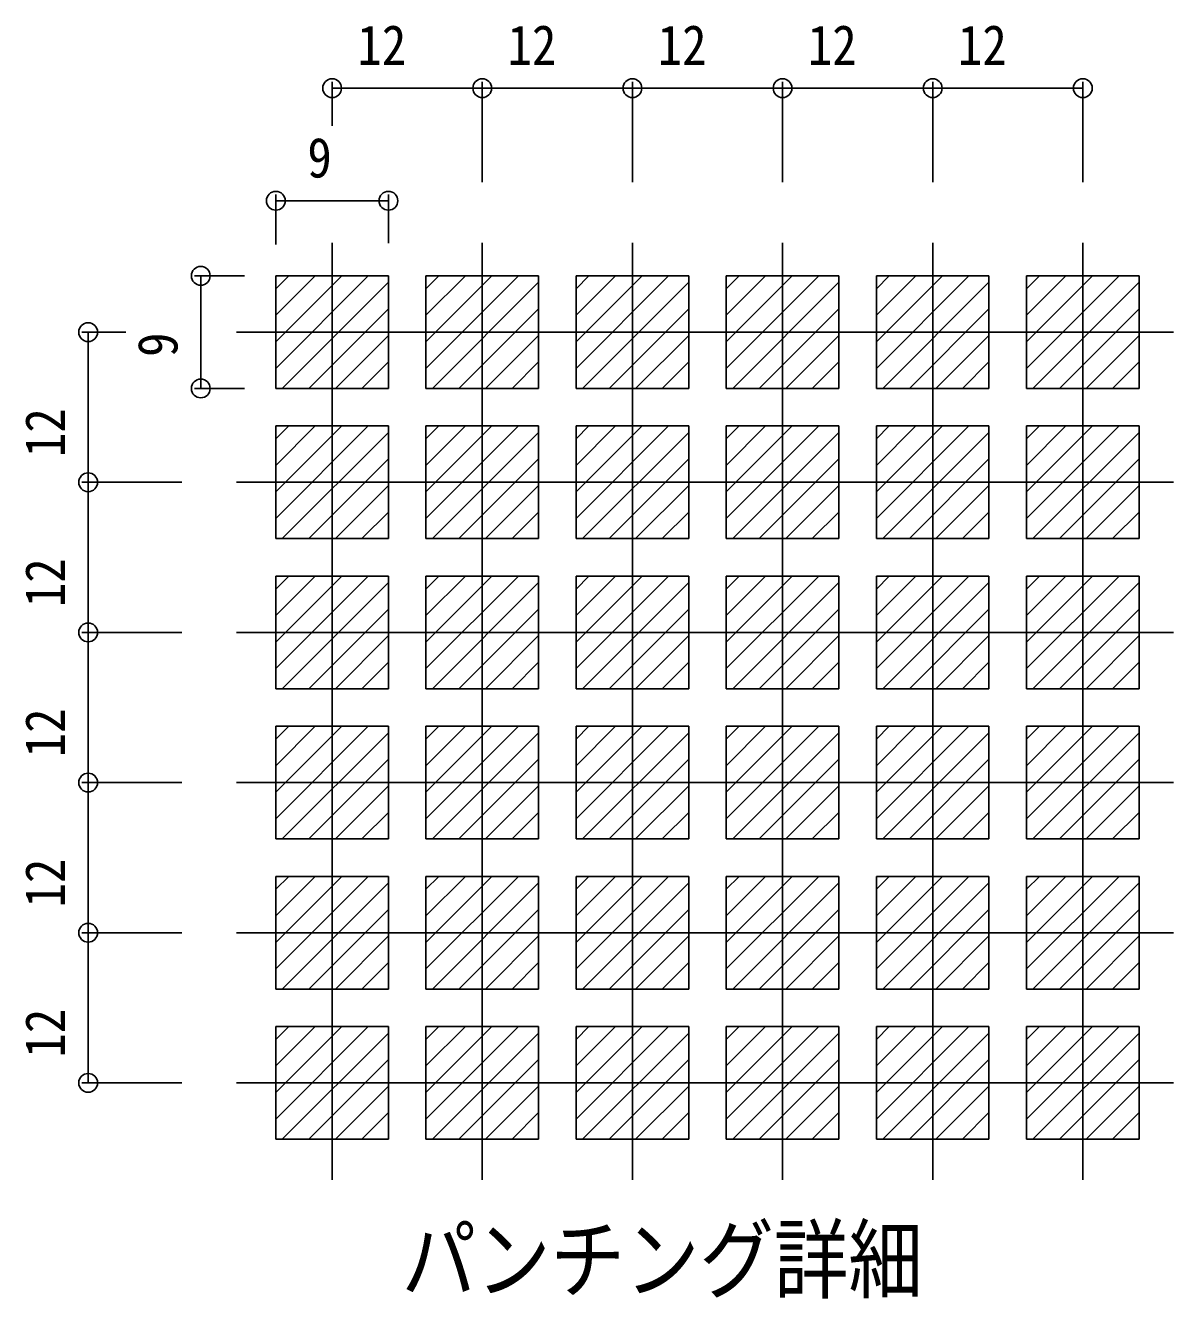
# Model space of a CAD drawing. Units: millimetres, scale not verified. Extents: x -397 to 397, y -282 to 282.
# Drawn here: x 66.2 to 157.9, y 58.7 to 160.5 of the extents above; entities that cross this region are included whole.
import ezdxf
from ezdxf.enums import TextEntityAlignment as Align

# ---------------------------------------------------------------- set-up
doc = ezdxf.new("R2010")
doc.units = ezdxf.units.MM
doc.header["$LTSCALE"] = 2
for name, color, linetype in [('0-1_USER1', 3, 'Continuous'), ('0-4_YKK_13', 4, 'Continuous'), ('0-6_YKK_D', 6, 'Continuous')]:
    doc.layers.add(name, color=color, linetype=linetype)
doc.styles.add('ＭＳ ゴシック', font='')
doc.styles.get('ＭＳ ゴシック').set_extended_font_data('MS Gothic')

msp = doc.modelspace()

# ---------------------------------------------------------------- linework, layer by layer
at = {"layer": '0-4_YKK_13'}
for p, q in [((90.678, 68.202), (90.678, 143.102)), ((102.678, 68.202), (102.678, 143.102)), ((114.678, 68.202), (114.678, 143.102)), ((126.678, 68.202), (126.678, 143.102)), ((138.678, 68.202), (138.678, 143.102)), ((150.678, 68.202), (150.678, 143.102)), ((86.178, 140.456), (86.178, 131.456)), ((95.178, 140.456), (86.178, 140.456)), ((86.178, 133.063), (93.571, 140.456)), ((86.178, 135.184), (91.45, 140.456)), ((86.178, 137.305), (89.328, 140.456)), ((86.178, 139.427), (87.207, 140.456)), ((95.178, 131.456), (95.178, 140.456)), ((98.178, 140.456), (98.178, 131.456)), ((107.178, 140.456), (98.178, 140.456)), ((98.178, 135.184), (103.45, 140.456)), ((98.178, 133.063), (105.571, 140.456)), ((98.178, 137.305), (101.328, 140.456)), ((98.178, 139.427), (99.207, 140.456)), ((107.178, 131.456), (107.178, 140.456)), ((110.178, 140.456), (110.178, 131.456)), ((119.178, 140.456), (110.178, 140.456)), ((110.178, 133.063), (117.571, 140.456)), ((110.178, 135.184), (115.45, 140.456)), ((110.178, 139.427), (111.207, 140.456)), ((110.178, 137.305), (113.328, 140.456)), ((119.178, 131.456), (119.178, 140.456)), ((122.178, 140.456), (122.178, 131.456)), ((122.178, 133.063), (129.571, 140.456)), ((131.178, 140.456), (122.178, 140.456)), ((122.178, 137.305), (125.328, 140.456)), ((122.178, 139.427), (123.207, 140.456)), ((122.178, 135.184), (127.45, 140.456)), ((131.178, 131.456), (131.178, 140.456)), ((134.178, 140.456), (134.178, 131.456)), ((134.178, 137.305), (137.328, 140.456)), ((143.178, 140.456), (134.178, 140.456)), ((134.178, 133.063), (141.571, 140.456)), ((134.178, 135.184), (139.45, 140.456)), ((134.178, 139.427), (135.207, 140.456)), ((143.178, 131.456), (143.178, 140.456)), ((146.178, 140.456), (146.178, 131.456)), ((155.178, 140.456), (146.178, 140.456)), ((146.178, 133.063), (153.571, 140.456)), ((146.178, 137.305), (149.328, 140.456)), ((146.178, 139.427), (147.207, 140.456)), ((146.178, 135.184), (151.45, 140.456)), ((155.178, 131.456), (155.178, 140.456)), ((86.692, 131.456), (95.178, 139.941)), ((98.692, 131.456), (107.178, 139.941)), ((110.692, 131.456), (119.178, 139.941)), ((122.692, 131.456), (131.178, 139.941)), ((134.692, 131.456), (143.178, 139.941)), ((146.692, 131.456), (155.178, 139.941)), ((88.814, 131.456), (95.178, 137.82)), ((100.814, 131.456), (107.178, 137.82)), ((112.814, 131.456), (119.178, 137.82)), ((124.814, 131.456), (131.178, 137.82)), ((136.814, 131.456), (143.178, 137.82)), ((148.814, 131.456), (155.178, 137.82)), ((83.028, 135.956), (157.928, 135.956)), ((90.935, 131.456), (95.178, 135.699)), ((102.935, 131.456), (107.178, 135.699)), ((114.935, 131.456), (119.178, 135.699)), ((126.935, 131.456), (131.178, 135.699)), ((138.935, 131.456), (143.178, 135.699)), ((150.935, 131.456), (155.178, 135.699)), ((93.056, 131.456), (95.178, 133.577)), ((105.056, 131.456), (107.178, 133.577)), ((117.056, 131.456), (119.178, 133.577)), ((129.056, 131.456), (131.178, 133.577)), ((141.056, 131.456), (143.178, 133.577)), ((153.056, 131.456), (155.178, 133.577)), ((86.178, 131.456), (95.178, 131.456)), ((98.178, 131.456), (107.178, 131.456)), ((110.178, 131.456), (119.178, 131.456)), ((122.178, 131.456), (131.178, 131.456)), ((134.178, 131.456), (143.178, 131.456)), ((146.178, 131.456), (155.178, 131.456)), ((95.178, 128.456), (86.178, 128.456)), ((86.178, 121.063), (93.571, 128.456)), ((86.178, 123.184), (91.45, 128.456)), ((86.178, 128.456), (86.178, 119.456)), ((86.178, 127.427), (87.207, 128.456)), ((86.178, 125.305), (89.328, 128.456)), ((95.178, 119.456), (95.178, 128.456)), ((107.178, 128.456), (98.178, 128.456)), ((98.178, 128.456), (98.178, 119.456)), ((98.178, 121.063), (105.571, 128.456)), ((98.178, 123.184), (103.45, 128.456)), ((98.178, 125.305), (101.328, 128.456)), ((98.178, 127.427), (99.207, 128.456)), ((107.178, 119.456), (107.178, 128.456)), ((110.178, 128.456), (110.178, 119.456)), ((110.178, 121.063), (117.571, 128.456)), ((119.178, 128.456), (110.178, 128.456)), ((110.178, 123.184), (115.45, 128.456)), ((110.178, 127.427), (111.207, 128.456)), ((110.178, 125.305), (113.328, 128.456)), ((119.178, 119.456), (119.178, 128.456)), ((122.178, 121.063), (129.571, 128.456)), ((122.178, 128.456), (122.178, 119.456)), ((131.178, 128.456), (122.178, 128.456)), ((122.178, 127.427), (123.207, 128.456)), ((122.178, 123.184), (127.45, 128.456)), ((122.178, 125.305), (125.328, 128.456)), ((131.178, 119.456), (131.178, 128.456)), ((143.178, 128.456), (134.178, 128.456)), ((134.178, 121.063), (141.571, 128.456)), ((134.178, 125.305), (137.328, 128.456)), ((134.178, 123.184), (139.45, 128.456)), ((134.178, 128.456), (134.178, 119.456)), ((134.178, 127.427), (135.207, 128.456)), ((143.178, 119.456), (143.178, 128.456)), ((155.178, 128.456), (146.178, 128.456)), ((146.178, 121.063), (153.571, 128.456)), ((146.178, 128.456), (146.178, 119.456)), ((146.178, 127.427), (147.207, 128.456)), ((146.178, 123.184), (151.45, 128.456)), ((146.178, 125.305), (149.328, 128.456)), ((155.178, 119.456), (155.178, 128.456)), ((86.692, 119.456), (95.178, 127.941)), ((98.692, 119.456), (107.178, 127.941)), ((110.692, 119.456), (119.178, 127.941)), ((122.692, 119.456), (131.178, 127.941)), ((134.692, 119.456), (143.178, 127.941)), ((146.692, 119.456), (155.178, 127.941)), ((88.814, 119.456), (95.178, 125.82)), ((100.814, 119.456), (107.178, 125.82)), ((112.814, 119.456), (119.178, 125.82)), ((124.814, 119.456), (131.178, 125.82)), ((136.814, 119.456), (143.178, 125.82)), ((148.814, 119.456), (155.178, 125.82)), ((83.028, 123.956), (157.928, 123.956)), ((90.935, 119.456), (95.178, 123.699)), ((102.935, 119.456), (107.178, 123.699)), ((114.935, 119.456), (119.178, 123.699)), ((126.935, 119.456), (131.178, 123.699)), ((138.935, 119.456), (143.178, 123.699)), ((150.935, 119.456), (155.178, 123.699)), ((93.056, 119.456), (95.178, 121.577)), ((105.056, 119.456), (107.178, 121.577)), ((117.056, 119.456), (119.178, 121.577)), ((129.056, 119.456), (131.178, 121.577)), ((141.056, 119.456), (143.178, 121.577)), ((153.056, 119.456), (155.178, 121.577)), ((86.178, 119.456), (95.178, 119.456)), ((98.178, 119.456), (107.178, 119.456)), ((110.178, 119.456), (119.178, 119.456)), ((122.178, 119.456), (131.178, 119.456)), ((134.178, 119.456), (143.178, 119.456)), ((146.178, 119.456), (155.178, 119.456)), ((95.178, 116.456), (86.178, 116.456)), ((86.178, 109.063), (93.571, 116.456)), ((86.178, 111.184), (91.45, 116.456)), ((86.178, 116.456), (86.178, 107.456)), ((86.178, 115.427), (87.207, 116.456)), ((86.178, 113.305), (89.328, 116.456)), ((95.178, 107.456), (95.178, 116.456)), ((98.178, 109.063), (105.571, 116.456)), ((98.178, 116.456), (98.178, 107.456)), ((107.178, 116.456), (98.178, 116.456)), ((98.178, 115.427), (99.207, 116.456)), ((98.178, 111.184), (103.45, 116.456)), ((98.178, 113.305), (101.328, 116.456)), ((107.178, 107.456), (107.178, 116.456)), ((110.178, 109.063), (117.571, 116.456)), ((110.178, 116.456), (110.178, 107.456)), ((119.178, 116.456), (110.178, 116.456)), ((110.178, 111.184), (115.45, 116.456)), ((110.178, 115.427), (111.207, 116.456)), ((110.178, 113.305), (113.328, 116.456)), ((119.178, 107.456), (119.178, 116.456)), ((122.178, 109.063), (129.571, 116.456)), ((122.178, 116.456), (122.178, 107.456)), ((131.178, 116.456), (122.178, 116.456)), ((122.178, 115.427), (123.207, 116.456)), ((122.178, 111.184), (127.45, 116.456)), ((122.178, 113.305), (125.328, 116.456)), ((131.178, 107.456), (131.178, 116.456)), ((134.178, 109.063), (141.571, 116.456)), ((134.178, 116.456), (134.178, 107.456)), ((143.178, 116.456), (134.178, 116.456)), ((134.178, 113.305), (137.328, 116.456)), ((134.178, 111.184), (139.45, 116.456)), ((134.178, 115.427), (135.207, 116.456)), ((143.178, 107.456), (143.178, 116.456)), ((155.178, 116.456), (146.178, 116.456)), ((146.178, 109.063), (153.571, 116.456)), ((146.178, 116.456), (146.178, 107.456)), ((146.178, 115.427), (147.207, 116.456)), ((146.178, 111.184), (151.45, 116.456)), ((146.178, 113.305), (149.328, 116.456)), ((155.178, 107.456), (155.178, 116.456)), ((86.692, 107.456), (95.178, 115.941)), ((98.692, 107.456), (107.178, 115.941)), ((110.692, 107.456), (119.178, 115.941)), ((122.692, 107.456), (131.178, 115.941)), ((134.692, 107.456), (143.178, 115.941)), ((146.692, 107.456), (155.178, 115.941)), ((88.814, 107.456), (95.178, 113.82)), ((100.814, 107.456), (107.178, 113.82)), ((112.814, 107.456), (119.178, 113.82)), ((124.814, 107.456), (131.178, 113.82)), ((136.814, 107.456), (143.178, 113.82)), ((148.814, 107.456), (155.178, 113.82)), ((83.028, 111.956), (157.928, 111.956)), ((90.935, 107.456), (95.178, 111.699)), ((102.935, 107.456), (107.178, 111.699)), ((114.935, 107.456), (119.178, 111.699)), ((126.935, 107.456), (131.178, 111.699)), ((138.935, 107.456), (143.178, 111.699)), ((150.935, 107.456), (155.178, 111.699)), ((93.056, 107.456), (95.178, 109.577)), ((105.056, 107.456), (107.178, 109.577)), ((117.056, 107.456), (119.178, 109.577)), ((129.056, 107.456), (131.178, 109.577)), ((141.056, 107.456), (143.178, 109.577)), ((153.056, 107.456), (155.178, 109.577)), ((86.178, 107.456), (95.178, 107.456)), ((98.178, 107.456), (107.178, 107.456)), ((110.178, 107.456), (119.178, 107.456)), ((122.178, 107.456), (131.178, 107.456)), ((134.178, 107.456), (143.178, 107.456)), ((146.178, 107.456), (155.178, 107.456)), ((95.178, 104.456), (86.178, 104.456)), ((86.178, 97.063), (93.571, 104.456)), ((86.178, 99.184), (91.45, 104.456)), ((86.178, 104.456), (86.178, 95.456)), ((86.178, 103.427), (87.207, 104.456)), ((86.178, 101.305), (89.328, 104.456)), ((86.692, 95.456), (95.178, 103.941)), ((95.178, 95.456), (95.178, 104.456)), ((107.178, 104.456), (98.178, 104.456)), ((98.178, 104.456), (98.178, 95.456)), ((98.178, 97.063), (105.571, 104.456)), ((98.178, 99.184), (103.45, 104.456)), ((98.178, 101.305), (101.328, 104.456)), ((98.178, 103.427), (99.207, 104.456)), ((98.692, 95.456), (107.178, 103.941)), ((107.178, 95.456), (107.178, 104.456)), ((110.178, 104.456), (110.178, 95.456)), ((110.178, 97.063), (117.571, 104.456)), ((119.178, 104.456), (110.178, 104.456)), ((110.178, 99.184), (115.45, 104.456)), ((110.178, 103.427), (111.207, 104.456)), ((110.178, 101.305), (113.328, 104.456)), ((110.692, 95.456), (119.178, 103.941)), ((119.178, 95.456), (119.178, 104.456)), ((122.178, 97.063), (129.571, 104.456)), ((122.178, 104.456), (122.178, 95.456)), ((131.178, 104.456), (122.178, 104.456)), ((122.178, 103.427), (123.207, 104.456)), ((122.178, 99.184), (127.45, 104.456)), ((122.178, 101.305), (125.328, 104.456)), ((122.692, 95.456), (131.178, 103.941)), ((131.178, 95.456), (131.178, 104.456)), ((143.178, 104.456), (134.178, 104.456)), ((134.178, 97.063), (141.571, 104.456)), ((134.178, 101.305), (137.328, 104.456)), ((134.178, 99.184), (139.45, 104.456)), ((134.178, 104.456), (134.178, 95.456)), ((134.178, 103.427), (135.207, 104.456)), ((134.692, 95.456), (143.178, 103.941)), ((143.178, 95.456), (143.178, 104.456)), ((155.178, 104.456), (146.178, 104.456)), ((146.178, 97.063), (153.571, 104.456)), ((146.178, 104.456), (146.178, 95.456)), ((146.178, 103.427), (147.207, 104.456)), ((146.178, 99.184), (151.45, 104.456)), ((146.178, 101.305), (149.328, 104.456)), ((146.692, 95.456), (155.178, 103.941)), ((155.178, 95.456), (155.178, 104.456)), ((88.814, 95.456), (95.178, 101.82)), ((100.814, 95.456), (107.178, 101.82)), ((112.814, 95.456), (119.178, 101.82)), ((124.814, 95.456), (131.178, 101.82)), ((136.814, 95.456), (143.178, 101.82)), ((148.814, 95.456), (155.178, 101.82)), ((83.028, 99.956), (157.928, 99.956)), ((90.935, 95.456), (95.178, 99.699)), ((102.935, 95.456), (107.178, 99.699)), ((114.935, 95.456), (119.178, 99.699)), ((126.935, 95.456), (131.178, 99.699)), ((138.935, 95.456), (143.178, 99.699)), ((150.935, 95.456), (155.178, 99.699)), ((93.056, 95.456), (95.178, 97.577)), ((105.056, 95.456), (107.178, 97.577)), ((117.056, 95.456), (119.178, 97.577)), ((129.056, 95.456), (131.178, 97.577)), ((141.056, 95.456), (143.178, 97.577)), ((153.056, 95.456), (155.178, 97.577)), ((86.178, 95.456), (95.178, 95.456)), ((98.178, 95.456), (107.178, 95.456)), ((110.178, 95.456), (119.178, 95.456)), ((122.178, 95.456), (131.178, 95.456)), ((134.178, 95.456), (143.178, 95.456)), ((146.178, 95.456), (155.178, 95.456)), ((86.178, 87.184), (91.45, 92.456)), ((86.178, 85.063), (93.571, 92.456)), ((86.178, 92.456), (86.178, 83.456)), ((95.178, 92.456), (86.178, 92.456)), ((86.178, 89.305), (89.328, 92.456)), ((86.178, 91.427), (87.207, 92.456)), ((86.692, 83.456), (95.178, 91.941)), ((95.178, 83.456), (95.178, 92.456)), ((98.178, 92.456), (98.178, 83.456)), ((98.178, 87.184), (103.45, 92.456)), ((98.178, 85.063), (105.571, 92.456)), ((107.178, 92.456), (98.178, 92.456)), ((98.178, 89.305), (101.328, 92.456)), ((98.178, 91.427), (99.207, 92.456)), ((98.692, 83.456), (107.178, 91.941)), ((107.178, 83.456), (107.178, 92.456)), ((110.178, 85.063), (117.571, 92.456)), ((110.178, 92.456), (110.178, 83.456)), ((110.178, 87.184), (115.45, 92.456)), ((119.178, 92.456), (110.178, 92.456)), ((110.178, 91.427), (111.207, 92.456)), ((110.178, 89.305), (113.328, 92.456)), ((110.692, 83.456), (119.178, 91.941)), ((119.178, 83.456), (119.178, 92.456)), ((122.178, 85.063), (129.571, 92.456)), ((122.178, 87.184), (127.45, 92.456)), ((122.178, 92.456), (122.178, 83.456)), ((131.178, 92.456), (122.178, 92.456)), ((122.178, 89.305), (125.328, 92.456)), ((122.178, 91.427), (123.207, 92.456)), ((122.692, 83.456), (131.178, 91.941)), ((131.178, 83.456), (131.178, 92.456)), ((134.178, 87.184), (139.45, 92.456)), ((134.178, 85.063), (141.571, 92.456)), ((134.178, 92.456), (134.178, 83.456)), ((143.178, 92.456), (134.178, 92.456)), ((134.178, 89.305), (137.328, 92.456)), ((134.178, 91.427), (135.207, 92.456)), ((134.692, 83.456), (143.178, 91.941)), ((143.178, 83.456), (143.178, 92.456)), ((146.178, 87.184), (151.45, 92.456)), ((146.178, 85.063), (153.571, 92.456)), ((146.178, 92.456), (146.178, 83.456)), ((155.178, 92.456), (146.178, 92.456)), ((146.178, 89.305), (149.328, 92.456)), ((146.178, 91.427), (147.207, 92.456)), ((146.692, 83.456), (155.178, 91.941)), ((155.178, 83.456), (155.178, 92.456)), ((88.814, 83.456), (95.178, 89.82)), ((100.814, 83.456), (107.178, 89.82)), ((112.814, 83.456), (119.178, 89.82)), ((124.814, 83.456), (131.178, 89.82)), ((136.814, 83.456), (143.178, 89.82)), ((148.814, 83.456), (155.178, 89.82)), ((83.028, 87.956), (157.928, 87.956)), ((90.935, 83.456), (95.178, 87.699)), ((102.935, 83.456), (107.178, 87.699)), ((114.935, 83.456), (119.178, 87.699)), ((126.935, 83.456), (131.178, 87.699)), ((138.935, 83.456), (143.178, 87.699)), ((150.935, 83.456), (155.178, 87.699)), ((93.056, 83.456), (95.178, 85.577)), ((105.056, 83.456), (107.178, 85.577)), ((117.056, 83.456), (119.178, 85.577)), ((129.056, 83.456), (131.178, 85.577)), ((141.056, 83.456), (143.178, 85.577)), ((153.056, 83.456), (155.178, 85.577)), ((86.178, 83.456), (95.178, 83.456)), ((98.178, 83.456), (107.178, 83.456)), ((110.178, 83.456), (119.178, 83.456)), ((122.178, 83.456), (131.178, 83.456)), ((134.178, 83.456), (143.178, 83.456)), ((146.178, 83.456), (155.178, 83.456)), ((86.178, 73.063), (93.571, 80.456)), ((95.178, 80.456), (86.178, 80.456)), ((86.178, 75.184), (91.45, 80.456)), ((86.178, 80.456), (86.178, 71.456)), ((86.178, 77.305), (89.328, 80.456)), ((86.178, 79.427), (87.207, 80.456)), ((95.178, 71.456), (95.178, 80.456)), ((98.178, 75.184), (103.45, 80.456)), ((98.178, 73.063), (105.571, 80.456)), ((98.178, 77.305), (101.328, 80.456)), ((98.178, 79.427), (99.207, 80.456)), ((107.178, 71.456), (107.178, 80.456)), ((110.178, 80.456), (110.178, 71.456)), ((110.178, 75.184), (115.45, 80.456)), ((110.178, 73.063), (117.571, 80.456)), ((119.178, 80.456), (110.178, 80.456)), ((110.178, 79.427), (111.207, 80.456)), ((110.178, 77.305), (113.328, 80.456)), ((119.178, 71.456), (119.178, 80.456)), ((122.178, 75.184), (127.45, 80.456)), ((122.178, 73.063), (129.571, 80.456)), ((122.178, 80.456), (122.178, 71.456)), ((131.178, 80.456), (122.178, 80.456)), ((122.178, 77.305), (125.328, 80.456)), ((122.178, 79.427), (123.207, 80.456)), ((131.178, 71.456), (131.178, 80.456)), ((134.178, 77.305), (137.328, 80.456)), ((134.178, 73.063), (141.571, 80.456)), ((143.178, 80.456), (134.178, 80.456)), ((134.178, 75.184), (139.45, 80.456)), ((134.178, 80.456), (134.178, 71.456)), ((134.178, 79.427), (135.207, 80.456)), ((143.178, 71.456), (143.178, 80.456)), ((155.178, 80.456), (146.178, 80.456)), ((146.178, 73.063), (153.571, 80.456)), ((146.178, 80.456), (146.178, 71.456)), ((146.178, 75.184), (151.45, 80.456)), ((146.178, 77.305), (149.328, 80.456)), ((146.178, 79.427), (147.207, 80.456)), ((155.178, 71.456), (155.178, 80.456)), ((86.692, 71.456), (95.178, 79.941)), ((98.692, 71.456), (107.178, 79.941)), ((110.692, 71.456), (119.178, 79.941)), ((122.692, 71.456), (131.178, 79.941)), ((134.692, 71.456), (143.178, 79.941)), ((146.692, 71.456), (155.178, 79.941)), ((88.814, 71.456), (95.178, 77.82)), ((100.814, 71.456), (107.178, 77.82)), ((112.814, 71.456), (119.178, 77.82)), ((124.814, 71.456), (131.178, 77.82)), ((136.814, 71.456), (143.178, 77.82)), ((148.814, 71.456), (155.178, 77.82)), ((83.028, 75.956), (157.928, 75.956)), ((90.935, 71.456), (95.178, 75.699)), ((102.935, 71.456), (107.178, 75.699)), ((114.935, 71.456), (119.178, 75.699)), ((126.935, 71.456), (131.178, 75.699)), ((138.935, 71.456), (143.178, 75.699)), ((150.935, 71.456), (155.178, 75.699)), ((93.056, 71.456), (95.178, 73.577)), ((105.056, 71.456), (107.178, 73.577)), ((117.056, 71.456), (119.178, 73.577)), ((129.056, 71.456), (131.178, 73.577)), ((141.056, 71.456), (143.178, 73.577)), ((153.056, 71.456), (155.178, 73.577)), ((86.178, 71.456), (95.178, 71.456)), ((98.178, 71.456), (107.178, 71.456)), ((110.178, 71.456), (119.178, 71.456)), ((122.178, 71.456), (131.178, 71.456)), ((134.178, 71.456), (143.178, 71.456)), ((146.178, 71.456), (155.178, 71.456))]:
    msp.add_line(p, q, dxfattribs=at)
msp.add_lwpolyline([(107.178, 80.456), (98.178, 80.456), (98.178, 71.456)], dxfattribs=at)
at = {"layer": '0-6_YKK_D'}
for p, q in [((90.678, 152.456), (90.678, 155.956)), ((102.678, 147.956), (102.678, 155.956)), ((114.678, 147.956), (114.678, 155.956)), ((126.678, 147.956), (126.678, 155.956)), ((138.678, 147.956), (138.678, 155.956)), ((150.678, 147.956), (150.678, 155.956)), ((90.678, 155.456), (102.678, 155.456)), ((102.678, 155.456), (114.678, 155.456)), ((114.678, 155.456), (126.678, 155.456)), ((126.678, 155.456), (138.678, 155.456)), ((138.678, 155.456), (150.678, 155.456)), ((86.178, 142.956), (86.178, 146.956)), ((95.178, 143.066), (95.178, 146.956)), ((86.178, 146.456), (95.178, 146.456)), ((83.678, 140.456), (79.678, 140.456)), ((80.178, 140.456), (80.178, 131.456)), ((74.178, 135.956), (70.678, 135.956)), ((71.178, 135.956), (71.178, 123.956)), ((83.678, 131.456), (79.678, 131.456)), ((78.678, 123.956), (70.678, 123.956)), ((71.178, 123.956), (71.178, 111.956)), ((78.678, 111.956), (70.678, 111.956)), ((71.178, 111.956), (71.178, 99.956)), ((78.678, 99.956), (70.678, 99.956)), ((71.178, 99.956), (71.178, 87.956)), ((78.678, 87.956), (70.678, 87.956)), ((71.178, 87.956), (71.178, 75.956)), ((78.678, 75.956), (70.678, 75.956))]:
    msp.add_line(p, q, dxfattribs=at)
for centre in [(90.678, 155.456), (102.678, 155.456), (102.678, 155.456), (114.678, 155.456), (114.678, 155.456), (126.678, 155.456), (126.678, 155.456), (138.678, 155.456), (138.678, 155.456), (150.678, 155.456), (86.178, 146.456), (95.178, 146.456), (80.178, 140.456), (71.178, 135.956), (80.178, 131.456), (71.178, 123.956), (71.178, 111.956), (71.178, 99.956), (71.178, 87.956), (71.178, 75.956)]:
    msp.add_circle(centre, 0.75, dxfattribs=at)

# ---------------------------------------------------------------- texts
at = {"layer": '0-1_USER1', "style": 'ＭＳ ゴシック', "width": 0.85}
msp.add_text('パンチング詳細', height=5.132, dxfattribs=at).set_placement((96.234, 57.74), align=Align.BOTTOM_LEFT)
at = {"layer": '0-6_YKK_D', "style": 'ＭＳ ゴシック', "width": 0.9}
for s, p in [('12', (92.696, 156.356)), ('12', (104.696, 156.356)), ('12', (116.696, 156.356)), ('12', (128.696, 156.356)), ('12', (140.696, 156.356)), ('9', (88.696, 147.356))]:
    msp.add_text(s, height=3.189, dxfattribs=at).set_placement(p, align=Align.BOTTOM_LEFT)
for s, p in [('9', (79.278, 133.974)), ('12', (70.278, 125.974)), ('12', (70.278, 113.974)), ('12', (70.278, 101.974)), ('12', (70.278, 89.974)), ('12', (70.278, 77.974))]:
    msp.add_text(s, height=3.189, rotation=90, dxfattribs=at).set_placement(p, align=Align.BOTTOM_LEFT)

doc.saveas('drawing.dxf')
